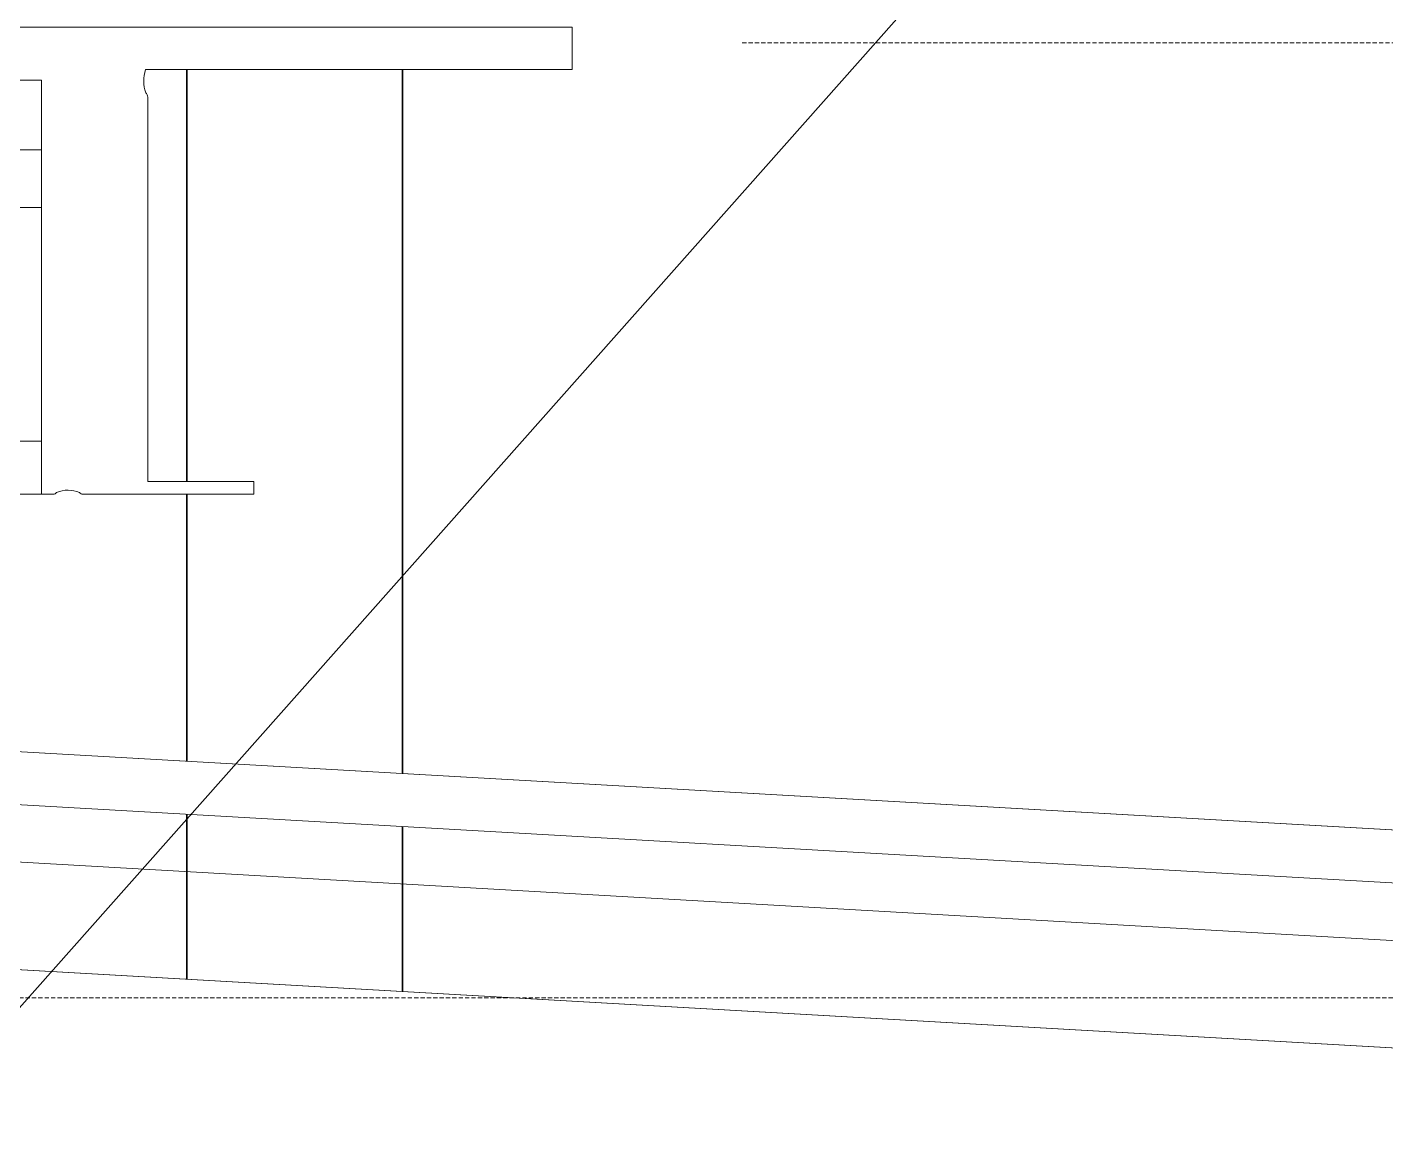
# Model space of a CAD drawing. Header units: millimetres. Extents: x -153298 to 620751, y -313239 to 250031.
# Drawn here: x 14157 to 14797, y -305227 to -304707 of the extents above; entities that cross this region are included whole.
import ezdxf

# ---------------------------------------------------------------- set-up
doc = ezdxf.new("R2010")
doc.units = ezdxf.units.MM
doc.linetypes.add('DPA_Hidden 50', pattern=[3, 2, -1])
for name, color, linetype, lineweight in [('A-DETL', 7, 'Continuous', 70), ('A-GLAZ-CURT', 7, 'Continuous', 9), ('E-LITE-EQPM', 7, 'Continuous', 35), ('G-ANNO-TEXT', 7, 'Continuous', 9)]:
    doc.layers.add(name, color=color, linetype=linetype, lineweight=lineweight)

# ---------------------------------------------------------------- blocks, each defined once
blk = doc.blocks.new('DPA_CP_Entrance Canopy Lower - Depth 4200-12316196-2140-01 ENTRANCE 1 ELEVATION 2')
at = {"layer": 'A-GLAZ-CURT', "color": 7}
for p, q in [((-12652.02, 106137.32), (-9286.9, 105946.02)), ((-9286.9, 105946.02), (-12652.02, 106137.32)), ((-9288.25, 105921.06), (-12318.55, 106093.33)), ((-12318.55, 106093.33), (-9288.25, 105921.06)), ((-9396.45, 105900), (-11962.35, 106046.34)), ((-9337.02, 105846.02), (-11284.76, 105956.95)), ((-9337.02, 105846.02), (-11284.76, 105956.95)), ((-11284.76, 105956.95), (-9337.02, 105846.02)), ((-9337.02, 105846.02), (-11283.9, 105956.84)), ((-11283.9, 105956.84), (-9337.02, 105846.02))]:
    blk.add_line(p, q, dxfattribs=at)
blk = doc.blocks.new('DPA_CP_Entrance Canopy Lower - Depth 4200-V432-2140-01 ENTRANCE 1 ELEVATION 2')
at = {"layer": 'A-GLAZ-CURT', "color": 7}
for p, q in [((-12652.02, 106137.32), (-9286.9, 105946.02)), ((-9286.9, 105946.02), (-12652.02, 106137.32)), ((-9288.25, 105921.06), (-12318.55, 106093.33)), ((-12318.55, 106093.33), (-9288.25, 105921.06)), ((-9396.45, 105900), (-11962.35, 106046.34)), ((-9337.02, 105846.02), (-11284.76, 105956.95)), ((-9337.02, 105846.02), (-11284.76, 105956.95)), ((-11284.76, 105956.95), (-9337.02, 105846.02))]:
    blk.add_line(p, q, dxfattribs=at)
blk = doc.blocks.new('DPA_CP_Entrance Canopy Lower - Depth 4200-V433-2140-01 ENTRANCE 1 ELEVATION 2')
at = {"layer": 'A-GLAZ-CURT', "color": 7}
for p, q in [((-12652.02, 106137.32), (-9286.9, 105946.02)), ((-9286.9, 105946.02), (-12652.02, 106137.32)), ((-9288.25, 105921.06), (-12318.55, 106093.33)), ((-12318.55, 106093.33), (-9288.25, 105921.06)), ((-9396.45, 105900), (-11962.35, 106046.34)), ((-9337.02, 105846.02), (-11284.76, 105956.95)), ((-9337.02, 105846.02), (-11284.76, 105956.95)), ((-11284.76, 105956.95), (-9337.02, 105846.02))]:
    blk.add_line(p, q, dxfattribs=at)
blk = doc.blocks.new('DPA_CP_Entrance Canopy Lower - Depth 4200-V434-2140-01 ENTRANCE 1 ELEVATION 2')
at = {"layer": 'A-GLAZ-CURT', "color": 7}
for p, q in [((-12652.02, 106137.32), (-9286.9, 105946.02)), ((-9286.9, 105946.02), (-12652.02, 106137.32)), ((-9288.25, 105921.06), (-12318.55, 106093.33)), ((-12318.55, 106093.33), (-9288.25, 105921.06)), ((-9396.45, 105900), (-11962.35, 106046.34)), ((-9337.02, 105846.02), (-11284.76, 105956.95)), ((-9337.02, 105846.02), (-11284.76, 105956.95)), ((-11284.76, 105956.95), (-9337.02, 105846.02))]:
    blk.add_line(p, q, dxfattribs=at)
blk = doc.blocks.new('DPA_CP_Entrance Canopy Lower - Depth 4200-V435-2140-01 ENTRANCE 1 ELEVATION 2')
at = {"layer": 'A-GLAZ-CURT', "color": 7}
for p, q in [((-12652.02, 106137.32), (-9286.9, 105946.02)), ((-9286.9, 105946.02), (-12652.02, 106137.32)), ((-9288.25, 105921.06), (-12318.55, 106093.33)), ((-12318.55, 106093.33), (-9288.25, 105921.06)), ((-9396.45, 105900), (-11962.35, 106046.34)), ((-9337.02, 105846.02), (-11284.76, 105956.95)), ((-9337.02, 105846.02), (-11284.76, 105956.95)), ((-11284.76, 105956.95), (-9337.02, 105846.02))]:
    blk.add_line(p, q, dxfattribs=at)
blk = doc.blocks.new('DPA_CP_Entrance Canopy Curve_Ent 2_Edge Rev B-1 - Entrance Canopy Curve_Left-15513308-2140-01 ENTRANCE 1 ELEVATION 2')
at = {"layer": 'A-GLAZ-CURT', "color": 7}
for p, q in [((-10257.01, 106357.32), (-10732.02, 106357.32)), ((-10257.01, 106357.32), (-10732.02, 106357.32)), ((-10257.01, 106337.32), (-10257.01, 106357.32)), ((-10257.01, 106337.32), (-10257.01, 106357.32)), ((-10457.96, 106337.32), (-10257.01, 106337.32)), ((-10457.96, 106337.32), (-10257.01, 106337.32)), ((-10736.56, 106332.33), (-10507.01, 106332.33)), ((-10736.56, 106332.33), (-10507.01, 106332.33)), ((-10519.01, 106332.33), (-10507.01, 106332.33)), ((-10507.01, 106332.33), (-10519.01, 106332.33)), ((-10507.01, 106162.32), (-10507.01, 106332.33)), ((-10507.01, 106332.33), (-10507.01, 106137.32)), ((-10507.01, 106332.33), (-10507.01, 106299.6)), ((-10507.01, 106299.6), (-10507.01, 106332.33)), ((-10457.01, 106143.32), (-10457.01, 106324.33)), ((-10457.01, 106143.32), (-10457.01, 106324.33)), ((-10507.01, 106307.32), (-10507.01, 106299.6)), ((-10507.01, 106299.6), (-10507.01, 106307.32)), ((-10507.01, 106307.32), (-10507.01, 106299.6)), ((-10507.01, 106299.6), (-10507.01, 106307.32)), ((-10507.01, 106307.32), (-10507.01, 106299.6)), ((-10507.01, 106299.6), (-10507.01, 106307.32)), ((-10507.01, 106299.6), (-10736.59, 106299.6)), ((-10736.63, 106272.33), (-10507.01, 106272.33)), ((-10507.01, 106272.33), (-10507.01, 106137.32)), ((-10507.01, 106137.32), (-10507.01, 106272.33)), ((-10507.01, 106272.33), (-10507.01, 106137.32)), ((-10507.01, 106137.32), (-10507.01, 106272.33)), ((-10507.01, 106272.33), (-10507.01, 106206.26)), ((-10507.01, 106206.26), (-10507.01, 106272.33)), ((-10507.01, 106272.33), (-10507.01, 106206.26)), ((-10507.01, 106206.26), (-10507.01, 106272.33)), ((-10507.01, 106162.32), (-10706.02, 106162.32)), ((-10507.01, 106162.32), (-10507.01, 106137.32)), ((-10407.01, 106143.32), (-10457.01, 106143.32)), ((-10407.01, 106143.32), (-10457.01, 106143.32)), ((-10407.01, 106137.32), (-10407.01, 106143.32)), ((-10407.01, 106137.32), (-10407.01, 106143.32)), ((-10507.01, 106137.32), (-10707.01, 106137.32)), ((-10707.01, 106137.32), (-10507.01, 106137.32)), ((-10707.01, 106137.32), (-10501.51, 106137.32)), ((-10507.01, 106137.32), (-10707.01, 106137.32)), ((-10507.01, 106137.32), (-10519.01, 106137.32)), ((-10519.01, 106137.32), (-10507.01, 106137.32)), ((-10507.01, 106137.32), (-10501.51, 106137.32)), ((-10487.52, 106137.32), (-10407.01, 106137.32)), ((-10487.52, 106137.32), (-10407.01, 106137.32))]:
    blk.add_line(p, q, dxfattribs=at)
for centre, radius, start, end in [((-10442.51, 106331.97), 16.35, 160.90084, 199.75883), ((-10442.51, 106331.97), 16.35, 160.90084, 199.75883), ((-10460.01, 106324.33), 3, 0, 45.00002), ((-10501.51, 106139.32), 2, 270.00004, 323.4557), ((-10501.51, 106139.32), 2, 270.00004, 323.4557), ((-10494.54, 106124.7), 14.47, 67.91135, 111.77098), ((-10494.54, 106124.7), 14.47, 67.91135, 111.77098), ((-10487.52, 106139.32), 2, 217.61998, 269.99996)]:
    blk.add_arc(centre, radius, start, end, dxfattribs=at)
blk = doc.blocks.new('DPA_CP_Entrance Canopy Curve_Ent 2_Edge Rev B-1 - Entrance Canopy Curve_Left-V511-2140-01 ENTRANCE 1 ELEVATION 2')
at = {"layer": 'A-GLAZ-CURT', "color": 7}
for p, q in [((-10257.01, 106357.32), (-10732.02, 106357.32)), ((-10257.01, 106357.32), (-10732.02, 106357.32)), ((-10257.01, 106337.32), (-10257.01, 106357.32)), ((-10257.01, 106337.32), (-10257.01, 106357.32)), ((-10457.96, 106337.32), (-10257.01, 106337.32)), ((-10457.96, 106337.32), (-10257.01, 106337.32)), ((-10736.56, 106332.33), (-10507.01, 106332.33)), ((-10736.56, 106332.33), (-10507.01, 106332.33)), ((-10519.01, 106332.33), (-10507.01, 106332.33)), ((-10507.01, 106332.33), (-10519.01, 106332.33)), ((-10507.01, 106299.6), (-10507.01, 106332.33)), ((-10507.01, 106332.33), (-10507.01, 106299.6)), ((-10507.01, 106332.33), (-10507.01, 106299.6)), ((-10507.01, 106299.6), (-10507.01, 106332.33)), ((-10457.01, 106143.32), (-10457.01, 106324.33)), ((-10457.01, 106143.32), (-10457.01, 106324.33)), ((-10507.01, 106307.32), (-10507.01, 106299.6)), ((-10507.01, 106299.6), (-10507.01, 106307.32)), ((-10507.01, 106307.32), (-10507.01, 106299.6)), ((-10507.01, 106299.6), (-10507.01, 106307.32)), ((-10507.01, 106307.32), (-10507.01, 106299.6)), ((-10507.01, 106299.6), (-10507.01, 106307.32)), ((-10507.01, 106272.33), (-10507.01, 106137.32)), ((-10507.01, 106137.32), (-10507.01, 106272.33)), ((-10507.01, 106162.32), (-10507.01, 106272.33)), ((-10507.01, 106272.33), (-10507.01, 106137.32)), ((-10507.01, 106272.33), (-10507.01, 106137.32)), ((-10507.01, 106137.32), (-10507.01, 106272.33)), ((-10507.01, 106272.33), (-10507.01, 106206.26)), ((-10507.01, 106206.26), (-10507.01, 106272.33)), ((-10507.01, 106272.33), (-10507.01, 106206.26)), ((-10507.01, 106206.26), (-10507.01, 106272.33)), ((-10507.01, 106162.32), (-10507.01, 106137.32)), ((-10407.01, 106143.32), (-10457.01, 106143.32)), ((-10407.01, 106143.32), (-10457.01, 106143.32)), ((-10407.01, 106137.32), (-10407.01, 106143.32)), ((-10407.01, 106137.32), (-10407.01, 106143.32)), ((-10507.01, 106137.32), (-10707.01, 106137.32)), ((-10707.01, 106137.32), (-10507.01, 106137.32)), ((-10707.01, 106137.32), (-10501.51, 106137.32)), ((-10507.01, 106137.32), (-10707.01, 106137.32)), ((-10507.01, 106137.32), (-10519.01, 106137.32)), ((-10519.01, 106137.32), (-10507.01, 106137.32)), ((-10507.01, 106137.32), (-10501.51, 106137.32)), ((-10487.52, 106137.32), (-10407.01, 106137.32)), ((-10487.52, 106137.32), (-10407.01, 106137.32))]:
    blk.add_line(p, q, dxfattribs=at)
for centre, radius, start, end in [((-10442.51, 106331.97), 16.35, 160.90084, 199.75883), ((-10442.51, 106331.97), 16.35, 160.90084, 199.75883), ((-10501.51, 106139.32), 2, 270.00004, 323.4557), ((-10501.51, 106139.32), 2, 270.00004, 323.4557), ((-10494.54, 106124.7), 14.47, 67.91135, 111.77098), ((-10494.54, 106124.7), 14.47, 67.91135, 111.77098)]:
    blk.add_arc(centre, radius, start, end, dxfattribs=at)
blk = doc.blocks.new('ACM_L14 - LED Street Light Luminaire with Wide Light - PRA4-CB-8-17314108-2140-01 ENTRANCE 1 ELEVATION 2')
at = {"layer": 'E-LITE-EQPM', "color": 7}
for p, q in [((-10438.62, 106337.32), (-10438.62, 106143.32)), ((-10337.02, 106005.72), (-10337.02, 106337.32)), ((-10438.62, 106137.32), (-10438.62, 106011.49)), ((-10438.62, 105986.46), (-10438.62, 105908.76)), ((-10337.02, 105902.98), (-10337.02, 105980.68))]:
    blk.add_line(p, q, dxfattribs=at)

msp = doc.modelspace()

# ---------------------------------------------------------------- linework, layer by layer
at = {"layer": 'A-DETL', "color": 7, "linetype": 'DPA_Hidden 50', "lineweight": 9}
for p, q in [((14494.1524, -304714.7103), (20569.1524, -304714.7103)), ((12068.6524, -305164.7103), (20168.6524, -305164.7103))]:
    msp.add_line(p, q, dxfattribs=at)
at = {"layer": 'G-ANNO-TEXT', "color": 7}
msp.add_line((12042.4431, -307549.5189), (15550.2343, -303595.0187), dxfattribs=at)

# ---------------------------------------------------------------- block references
at = {"layer": 'A-GLAZ-CURT', "color": 7}
for name in ['DPA_CP_Entrance Canopy Curve_Ent 2_Edge Rev B-1 - Entrance Canopy Curve_Left-15513308-2140-01 ENTRANCE 1 ELEVATION 2', 'DPA_CP_Entrance Canopy Curve_Ent 2_Edge Rev B-1 - Entrance Canopy Curve_Left-V511-2140-01 ENTRANCE 1 ELEVATION 2', 'DPA_CP_Entrance Canopy Curve_Ent 2_Edge Rev B-1 - Entrance Canopy Curve_Left-V511-2140-01 ENTRANCE 1 ELEVATION 2', 'DPA_CP_Entrance Canopy Curve_Ent 2_Edge Rev B-1 - Entrance Canopy Curve_Left-V511-2140-01 ENTRANCE 1 ELEVATION 2', 'DPA_CP_Entrance Canopy Curve_Ent 2_Edge Rev B-1 - Entrance Canopy Curve_Left-V511-2140-01 ENTRANCE 1 ELEVATION 2', 'DPA_CP_Entrance Canopy Curve_Ent 2_Edge Rev B-1 - Entrance Canopy Curve_Left-V511-2140-01 ENTRANCE 1 ELEVATION 2', 'DPA_CP_Entrance Canopy Curve_Ent 2_Edge Rev B-1 - Entrance Canopy Curve_Left-V511-2140-01 ENTRANCE 1 ELEVATION 2', 'DPA_CP_Entrance Canopy Curve_Ent 2_Edge Rev B-1 - Entrance Canopy Curve_Left-V511-2140-01 ENTRANCE 1 ELEVATION 2', 'DPA_CP_Entrance Canopy Curve_Ent 2_Edge Rev B-1 - Entrance Canopy Curve_Left-V511-2140-01 ENTRANCE 1 ELEVATION 2', 'DPA_CP_Entrance Canopy Curve_Ent 2_Edge Rev B-1 - Entrance Canopy Curve_Left-V511-2140-01 ENTRANCE 1 ELEVATION 2', 'DPA_CP_Entrance Canopy Lower - Depth 4200-12316196-2140-01 ENTRANCE 1 ELEVATION 2', 'DPA_CP_Entrance Canopy Lower - Depth 4200-V432-2140-01 ENTRANCE 1 ELEVATION 2', 'DPA_CP_Entrance Canopy Lower - Depth 4200-V433-2140-01 ENTRANCE 1 ELEVATION 2', 'DPA_CP_Entrance Canopy Lower - Depth 4200-V434-2140-01 ENTRANCE 1 ELEVATION 2', 'DPA_CP_Entrance Canopy Lower - Depth 4200-V435-2140-01 ENTRANCE 1 ELEVATION 2', 'DPA_CP_Entrance Canopy Lower - Depth 4200-V435-2140-01 ENTRANCE 1 ELEVATION 2', 'DPA_CP_Entrance Canopy Lower - Depth 4200-V435-2140-01 ENTRANCE 1 ELEVATION 2', 'DPA_CP_Entrance Canopy Lower - Depth 4200-V435-2140-01 ENTRANCE 1 ELEVATION 2', 'DPA_CP_Entrance Canopy Lower - Depth 4200-V435-2140-01 ENTRANCE 1 ELEVATION 2', 'DPA_CP_Entrance Canopy Lower - Depth 4200-V435-2140-01 ENTRANCE 1 ELEVATION 2', 'DPA_CP_Entrance Canopy Lower - Depth 4200-V435-2140-01 ENTRANCE 1 ELEVATION 2', 'DPA_CP_Entrance Canopy Lower - Depth 4200-V435-2140-01 ENTRANCE 1 ELEVATION 2', 'DPA_CP_Entrance Canopy Lower - Depth 4200-V435-2140-01 ENTRANCE 1 ELEVATION 2']:
    msp.add_blockref(name, (24671.1729, -411064.7103), dxfattribs=at)
at = {"layer": 'E-LITE-EQPM', "color": 7}
msp.add_blockref('ACM_L14 - LED Street Light Luminaire with Wide Light - PRA4-CB-8-17314108-2140-01 ENTRANCE 1 ELEVATION 2', (24671.1729, -411064.7103), dxfattribs=at)

doc.saveas('drawing.dxf')
